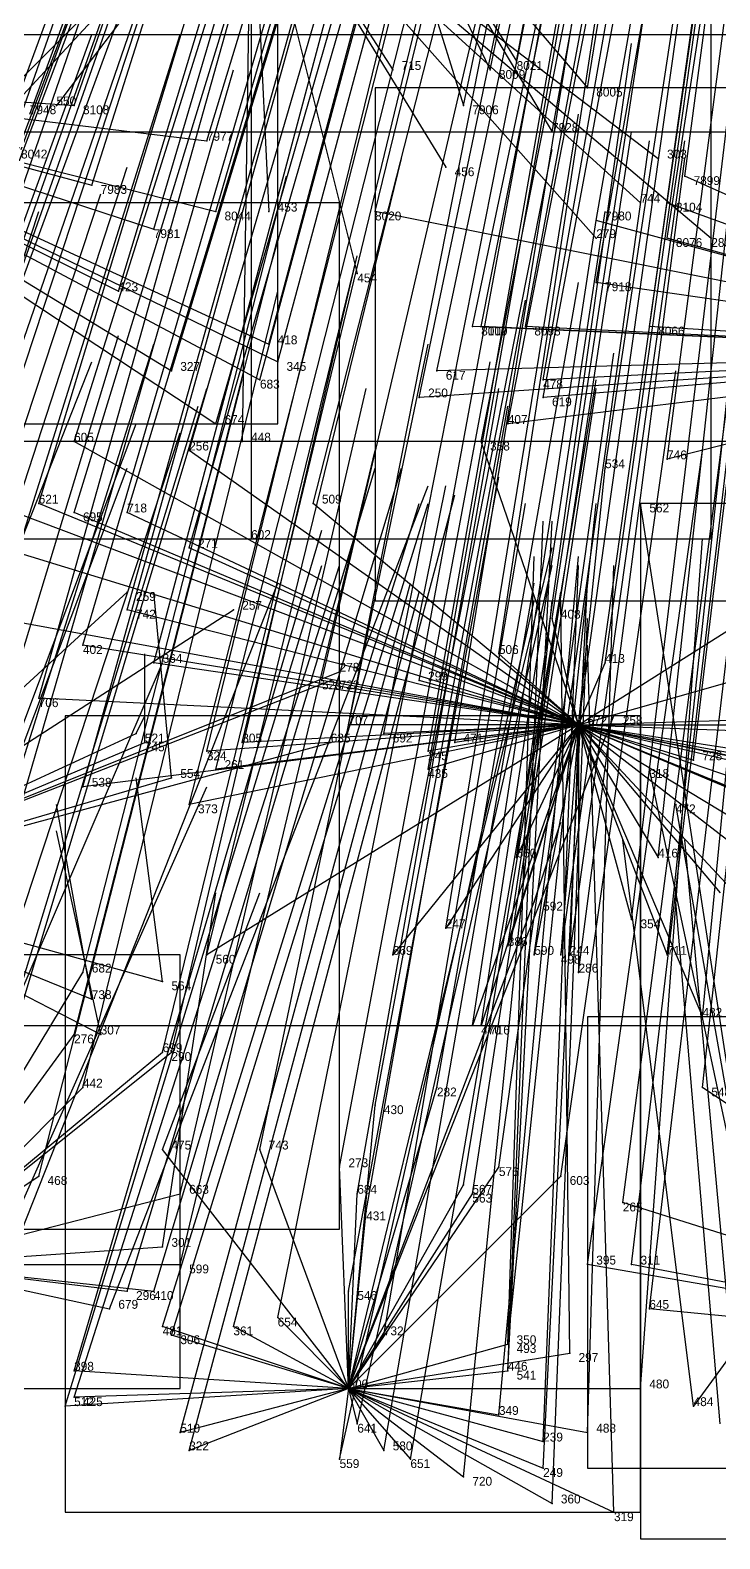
# Model space of a CAD drawing. Extents: x -0.5 to 0.59, y -0.5 to 0.59.
# Drawn here: x -0.122 to -0.044, y -0.499 to -0.3285 of the extents above; entities that cross this region are included whole.
import ezdxf

# ---------------------------------------------------------------- set-up
doc = ezdxf.new("R2010")
doc.units = 0
for name, color, linetype in [('Clients', 3, 'CONTINUOUS'), ('Facilities', 3, 'CONTINUOUS'), ('Facilities_lines', 3, 'CONTINUOUS'), ('Min_max_boxes', 1, 'CONTINUOUS'), ('Normals', 1, 'CONTINUOUS'), ('Source_points', 5, 'CONTINUOUS'), ('Text', 3, 'CONTINUOUS')]:
    doc.layers.add(name, color=color, linetype=linetype)

msp = doc.modelspace()

# ---------------------------------------------------------------- linework, layer by layer
at = {"layer": 'Clients', "color": 5}
for p in [(-0.067, -0.332, -0.847), (-0.081, -0.333, -1.25), (-0.07, -0.333, -0.851), (-0.059, -0.335, -0.851), (-0.119, -0.337, -1.25), (-0.117, -0.337, -0.892), (-0.073, -0.337, -0.862), (-0.102, -0.341, -0.889), (-0.063, -0.34, -0.864), (-0.075, -0.344, -1.25), (-0.051, -0.343, -1.25), (-0.115, -0.346, -0.912), (-0.048, -0.345, -0.871), (-0.101, -0.349, -0.908), (-0.095, -0.349, -1.25), (-0.083, -0.349, -0.898), (-0.053, -0.348, -1.25), (-0.05, -0.348, -0.879), (-0.108, -0.351, -0.919), (-0.058, -0.35, -0.886), (-0.058, -0.352, -1.25), (-0.05, -0.352, -0.89), (-0.045, -0.352, -1.25), (-0.085, -0.356, -1.25), (-0.112, -0.358, -0.938), (-0.058, -0.357, -0.905), (-0.072, -0.362, -0.923), (-0.071, -0.362, -0.923), (-0.066, -0.362, -0.92), (-0.052, -0.362, -0.916), (-0.095, -0.364, -0.94), (-0.094, -0.366, -0.946), (-0.106, -0.367, -0.955), (-0.096, -0.368, -0.951), (-0.076, -0.367, -0.938), (-0.064, -0.368, -0.935), (-0.078, -0.37, -0.944), (-0.064, -0.37, -0.939), (-0.101, -0.373, -0.965), (-0.068, -0.373, -0.947), (-0.117, -0.375, -0.981), (-0.098, -0.375, -1.25), (-0.071, -0.375, -0.954), (-0.104, -0.376, -0.974), (-0.057, -0.378, -0.955), (-0.05, -0.377, -0.951), (-0.121, -0.382, -1.001), (-0.117, -0.383, -1.002), (-0.111, -0.383, -0.996), (-0.09, -0.382, -0.98), (-0.053, -0.382, -1.25), (-0.104, -0.387, -1), (-0.097, -0.386, -1.25), (-0.111, -0.392, -1.25), (-0.111, -0.394, -1.024), (-0.099, -0.394, -1.25), (-0.063, -0.395, -0.999), (-0.116, -0.398, -1.036), (-0.108, -0.4, -1.036), (-0.069, -0.399, -1.012), (-0.057, -0.4, -1.009), (-0.089, -0.402, -1.03), (-0.088, -0.402, -1.25), (-0.087, -0.401, -1.25), (-0.078, -0.402, -1.023), (-0.121, -0.404, -1.055), (-0.086, -0.407, -1.04), (-0.056, -0.406, -1.25), (-0.11, -0.408, -1.25), (-0.109, -0.409, -1.25), (-0.098, -0.409, -1.051), (-0.088, -0.409, -1.25), (-0.082, -0.408, -1.041), (-0.074, -0.409, -1.038), (-0.102, -0.41, -1.058), (-0.077, -0.41, -1.044), (-0.101, -0.412, -1.06), (-0.077, -0.412, -1.049), (-0.052, -0.412, -1.25), (-0.047, -0.411, -1.034), (-0.116, -0.414, -1.074), (-0.106, -0.413, -1.25), (-0.104, -0.416, -1.072), (-0.049, -0.416, -1.25), (-0.067, -0.422, -1.068), (-0.051, -0.422, -1.062), (-0.065, -0.427, -1.25), (-0.054, -0.429, -1.081), (-0.075, -0.43, -1.091), (-0.102, -0.433, -1.113), (-0.081, -0.433, -1.101), (-0.068, -0.432, -1.093), (-0.065, -0.433, -1.094), (-0.062, -0.433, -1.094), (-0.061, -0.433, -1.093), (-0.05, -0.433, -1.089), (-0.116, -0.435, -1.125), (-0.107, -0.436, -1.25), (-0.06, -0.435, -1.097), (-0.115, -0.438, -1.25), (-0.072, -0.441, -1.118), (-0.071, -0.441, -1.117), (-0.046, -0.44, -1.105), (-0.117, -0.442, -1.144), (-0.114, -0.442, -1.25), (-0.107, -0.444, -1.142), (-0.106, -0.444, -1.142), (-0.116, -0.448, -1.157), (-0.076, -0.448, -1.137), (-0.046, -0.448, -1.127), (-0.083, -0.45, -1.144), (-0.107, -0.455, -1.25), (-0.096, -0.455, -1.162), (-0.121, -0.458, -1.184), (-0.087, -0.457, -1.163), (-0.069, -0.457, -1.156), (-0.062, -0.458, -1.156), (-0.105, -0.46, -1.178), (-0.085, -0.46, -1.169), (-0.073, -0.459, -1.162), (-0.072, -0.46, -1.165), (-0.084, -0.462, -1.174), (-0.055, -0.461, -1.161), (-0.107, -0.466, -1.25), (-0.105, -0.468, -1.2), (-0.059, -0.468, -1.179), (-0.054, -0.468, -1.176), (-0.111, -0.471, -1.211), (-0.108, -0.471, -1.209), (-0.086, -0.471, -1.198), (-0.113, -0.473, -1.25), (-0.052, -0.473, -1.189), (-0.107, -0.475, -1.219), (-0.099, -0.475, -1.213), (-0.094, -0.474, -1.209), (-0.106, -0.476, -1.22), (-0.082, -0.476, -1.207), (-0.068, -0.477, -1.205), (-0.068, -0.477, -1.25), (-0.061, -0.478, -1.25), (-0.117, -0.48, -1.235), (-0.068, -0.48, -1.211), (-0.068, -0.48, -1.212), (-0.053, -0.482, -1.212), (-0.118, -0.484, -1.25), (-0.117, -0.483, -1.244), (-0.047, -0.484, -1.25), (-0.069, -0.485, -1.224), (-0.105, -0.487, -1.246), (-0.085, -0.486, -1.25), (-0.059, -0.487, -1.226), (-0.104, -0.489, -1.25), (-0.082, -0.489, -1.239), (-0.064, -0.488, -1.25), (-0.087, -0.49, -1.246), (-0.079, -0.49, -1.25), (-0.064, -0.491, -1.25), (-0.073, -0.492, -1.244), (-0.063, -0.495, -1.246), (-0.056, -0.496, -1.249)]:
    msp.add_point(p, dxfattribs=at)
at = {"layer": 'Facilities', "color": 3}
for p in [(-0.06, -0.407, -1.028), (-0.086, -0.482, -1.224)]:
    msp.add_point(p, dxfattribs=at)
at = {"layer": 'Facilities_lines', "color": 3}
for p, q in [((-0.097, -0.308, -1.25), (-0.135, -0.349, -1.25)), ((-0.097, -0.308, -1.25), (-0.127, -0.338, -1.25)), ((-0.097, -0.308, -1.25), (-0.119, -0.337, -1.25)), ((-0.097, -0.308, -1.25), (-0.098, -0.375, -1.25)), ((-0.097, -0.308, -1.25), (-0.058, -0.352, -1.25)), ((-0.097, -0.308, -1.25), (-0.045, -0.352, -1.25)), ((-0.097, -0.308, -1.25), (-0.051, -0.343, -1.25)), ((-0.097, -0.308, -1.25), (-0.095, -0.349, -1.25)), ((-0.097, -0.308, -1.25), (-0.085, -0.356, -1.25)), ((-0.097, -0.308, -1.25), (-0.075, -0.344, -1.25)), ((-0.097, -0.308, -1.25), (-0.097, -0.386, -1.25)), ((-0.097, -0.308, -1.25), (-0.081, -0.333, -1.25)), ((-0.097, -0.308, -1.25), (-0.053, -0.348, -1.25)), ((-0.082, -0.308, -0.797), (-0.073, -0.337, -0.862)), ((-0.082, -0.308, -0.797), (-0.063, -0.34, -0.864)), ((-0.082, -0.308, -0.797), (-0.059, -0.335, -0.851)), ((-0.082, -0.308, -0.797), (-0.07, -0.333, -0.851)), ((-0.082, -0.308, -0.797), (-0.067, -0.332, -0.847)), ((-0.16, -0.334, -0.925), (-0.101, -0.373, -0.965)), ((-0.16, -0.334, -0.925), (-0.106, -0.367, -0.955)), ((-0.16, -0.334, -0.925), (-0.112, -0.358, -0.938)), ((-0.16, -0.334, -0.925), (-0.108, -0.351, -0.919)), ((-0.16, -0.334, -0.925), (-0.115, -0.346, -0.912)), ((-0.16, -0.334, -0.925), (-0.102, -0.341, -0.889)), ((-0.16, -0.334, -0.925), (-0.096, -0.368, -0.951)), ((-0.16, -0.334, -0.925), (-0.094, -0.366, -0.946)), ((-0.16, -0.334, -0.925), (-0.095, -0.364, -0.94)), ((-0.16, -0.334, -0.925), (-0.101, -0.349, -0.908)), ((-0.16, -0.334, -0.925), (-0.117, -0.337, -0.892)), ((-0.003, -0.365, -0.912), (-0.048, -0.345, -0.871)), ((-0.003, -0.365, -0.912), (-0.083, -0.349, -0.898)), ((-0.003, -0.365, -0.912), (-0.05, -0.348, -0.879)), ((-0.003, -0.365, -0.912), (-0.058, -0.35, -0.886)), ((-0.003, -0.365, -0.912), (-0.05, -0.352, -0.89)), ((-0.003, -0.365, -0.912), (-0.058, -0.357, -0.905)), ((-0.003, -0.365, -0.912), (-0.072, -0.362, -0.923)), ((-0.003, -0.365, -0.912), (-0.071, -0.362, -0.923)), ((-0.003, -0.365, -0.912), (-0.066, -0.362, -0.92)), ((-0.003, -0.365, -0.912), (-0.052, -0.362, -0.916)), ((-0.003, -0.365, -0.912), (-0.078, -0.37, -0.944)), ((-0.003, -0.365, -0.912), (-0.076, -0.367, -0.938)), ((-0.003, -0.365, -0.912), (-0.068, -0.373, -0.947)), ((-0.003, -0.365, -0.912), (-0.064, -0.368, -0.935)), ((-0.003, -0.365, -0.912), (-0.064, -0.37, -0.939)), ((-0.003, -0.365, -0.912), (-0.05, -0.377, -0.951)), ((-0.06, -0.407, -1.028), (-0.117, -0.375, -0.981)), ((-0.06, -0.407, -1.028), (-0.071, -0.375, -0.954)), ((-0.06, -0.407, -1.028), (-0.104, -0.376, -0.974)), ((-0.06, -0.407, -1.028), (-0.137, -0.378, -1.004)), ((-0.06, -0.407, -1.028), (-0.057, -0.378, -0.955)), ((-0.06, -0.407, -1.028), (-0.148, -0.38, -1.019)), ((-0.06, -0.407, -1.028), (-0.121, -0.382, -1.001)), ((-0.06, -0.407, -1.028), (-0.117, -0.383, -1.002)), ((-0.06, -0.407, -1.028), (-0.111, -0.383, -0.996)), ((-0.06, -0.407, -1.028), (-0.09, -0.382, -0.98)), ((-0.039, -0.473, -1.25), (-0.053, -0.382, -1.25)), ((-0.06, -0.407, -1.028), (-0.104, -0.387, -1)), ((-0.147, -0.425, -1.25), (-0.111, -0.392, -1.25)), ((-0.06, -0.407, -1.028), (-0.142, -0.392, -1.042)), ((-0.147, -0.425, -1.25), (-0.099, -0.394, -1.25)), ((-0.06, -0.407, -1.028), (-0.111, -0.394, -1.024)), ((-0.06, -0.407, -1.028), (-0.063, -0.395, -0.999)), ((-0.06, -0.407, -1.028), (-0.041, -0.395, -0.992)), ((-0.06, -0.407, -1.028), (-0.116, -0.398, -1.036)), ((-0.06, -0.407, -1.028), (-0.108, -0.4, -1.036)), ((-0.06, -0.407, -1.028), (-0.069, -0.399, -1.012)), ((-0.06, -0.407, -1.028), (-0.032, -0.399, -1.001)), ((-0.06, -0.407, -1.028), (-0.057, -0.4, -1.009)), ((-0.147, -0.425, -1.25), (-0.087, -0.401, -1.25)), ((-0.147, -0.425, -1.25), (-0.088, -0.402, -1.25)), ((-0.06, -0.407, -1.028), (-0.089, -0.402, -1.03)), ((-0.06, -0.407, -1.028), (-0.078, -0.402, -1.023)), ((-0.06, -0.407, -1.028), (-0.121, -0.404, -1.055)), ((-0.06, -0.407, -1.028), (-0.116, -0.414, -1.074)), ((-0.06, -0.407, -1.028), (-0.104, -0.416, -1.072)), ((-0.06, -0.407, -1.028), (-0.102, -0.41, -1.058)), ((-0.06, -0.407, -1.028), (-0.102, -0.433, -1.113)), ((-0.06, -0.407, -1.028), (-0.101, -0.412, -1.06)), ((-0.06, -0.407, -1.028), (-0.098, -0.409, -1.051)), ((-0.086, -0.482, -1.224), (-0.056, -0.406, -1.25)), ((-0.06, -0.407, -1.028), (-0.086, -0.407, -1.04)), ((-0.06, -0.407, -1.028), (-0.082, -0.408, -1.041)), ((-0.06, -0.407, -1.028), (-0.081, -0.433, -1.101)), ((-0.06, -0.407, -1.028), (-0.077, -0.41, -1.044)), ((-0.06, -0.407, -1.028), (-0.077, -0.412, -1.049)), ((-0.06, -0.407, -1.028), (-0.075, -0.43, -1.091)), ((-0.06, -0.407, -1.028), (-0.074, -0.409, -1.038)), ((-0.06, -0.407, -1.028), (-0.072, -0.441, -1.118)), ((-0.06, -0.407, -1.028), (-0.071, -0.441, -1.117)), ((-0.06, -0.407, -1.028), (-0.068, -0.432, -1.093)), ((-0.06, -0.407, -1.028), (-0.067, -0.422, -1.068)), ((-0.06, -0.407, -1.028), (-0.065, -0.433, -1.094)), ((-0.06, -0.407, -1.028), (-0.062, -0.433, -1.094)), ((-0.06, -0.407, -1.028), (-0.061, -0.433, -1.093)), ((-0.06, -0.407, -1.028), (-0.026, -0.406, -1.016)), ((-0.06, -0.407, -1.028), (-0.029, -0.431, -1.079)), ((-0.06, -0.407, -1.028), (-0.005, -0.409, -1.023)), ((-0.06, -0.407, -1.028), (-0.06, -0.435, -1.097)), ((-0.06, -0.407, -1.028), (-0.011, -0.407, -1.018)), ((-0.06, -0.407, -1.028), (-0.054, -0.429, -1.081)), ((-0.06, -0.407, -1.028), (-0.051, -0.422, -1.062)), ((-0.06, -0.407, -1.028), (-0.046, -0.44, -1.105)), ((-0.06, -0.407, -1.028), (-0.011, -0.417, -1.044)), ((-0.06, -0.407, -1.028), (-0.007, -0.418, -1.046)), ((-0.06, -0.407, -1.028), (-0.013, -0.418, -1.045)), ((-0.06, -0.407, -1.028), (-0.011, -0.416, -1.041)), ((-0.06, -0.407, -1.028), (-0.027, -0.427, -1.069)), ((-0.06, -0.407, -1.028), (-0.015, -0.414, -1.037)), ((-0.06, -0.407, -1.028), (-0.003, -0.431, -1.077)), ((-0.06, -0.407, -1.028), (-0.019, -0.421, -1.054)), ((-0.06, -0.407, -1.028), (-0.007, -0.429, -1.073)), ((-0.06, -0.407, -1.028), (-0.026, -0.421, -1.054)), ((-0.06, -0.407, -1.028), (-0.034, -0.435, -1.092)), ((-0.06, -0.407, -1.028), (-0.05, -0.433, -1.089)), ((-0.06, -0.407, -1.028), (-0.044, -0.426, -1.071)), ((-0.06, -0.407, -1.028), (-0.047, -0.411, -1.034)), ((-0.147, -0.425, -1.25), (-0.11, -0.408, -1.25)), ((-0.147, -0.425, -1.25), (-0.088, -0.409, -1.25)), ((-0.147, -0.425, -1.25), (-0.109, -0.409, -1.25)), ((-0.039, -0.473, -1.25), (-0.052, -0.412, -1.25)), ((-0.147, -0.425, -1.25), (-0.106, -0.413, -1.25)), ((-0.039, -0.473, -1.25), (-0.049, -0.416, -1.25)), ((-0.147, -0.425, -1.25), (-0.114, -0.442, -1.25)), ((-0.147, -0.425, -1.25), (-0.107, -0.436, -1.25)), ((-0.147, -0.425, -1.25), (-0.115, -0.438, -1.25)), ((-0.086, -0.482, -1.224), (-0.065, -0.427, -1.25)), ((-0.136, -0.468, -1.22), (-0.116, -0.435, -1.125)), ((-0.136, -0.468, -1.22), (-0.117, -0.442, -1.144)), ((-0.136, -0.468, -1.22), (-0.106, -0.444, -1.142)), ((-0.136, -0.468, -1.22), (-0.107, -0.444, -1.142)), ((-0.136, -0.468, -1.22), (-0.116, -0.448, -1.157)), ((-0.086, -0.482, -1.224), (-0.076, -0.448, -1.137)), ((-0.001, -0.478, -1.195), (-0.046, -0.448, -1.127)), ((-0.086, -0.482, -1.224), (-0.083, -0.45, -1.144)), ((-0.086, -0.482, -1.224), (-0.107, -0.455, -1.25)), ((-0.086, -0.482, -1.224), (-0.096, -0.455, -1.162)), ((-0.136, -0.468, -1.22), (-0.121, -0.458, -1.184)), ((-0.086, -0.482, -1.224), (-0.087, -0.457, -1.163)), ((-0.086, -0.482, -1.224), (-0.069, -0.457, -1.156)), ((-0.086, -0.482, -1.224), (-0.062, -0.458, -1.156)), ((-0.136, -0.468, -1.22), (-0.105, -0.46, -1.178)), ((-0.086, -0.482, -1.224), (-0.073, -0.459, -1.162)), ((-0.086, -0.482, -1.224), (-0.072, -0.46, -1.165)), ((-0.086, -0.482, -1.224), (-0.085, -0.46, -1.169)), ((-0.086, -0.482, -1.224), (-0.084, -0.462, -1.174)), ((-0.001, -0.478, -1.195), (-0.055, -0.461, -1.161)), ((-0.136, -0.468, -1.22), (-0.107, -0.466, -1.25)), ((-0.136, -0.468, -1.22), (-0.111, -0.471, -1.211)), ((-0.136, -0.468, -1.22), (-0.108, -0.471, -1.209)), ((-0.136, -0.468, -1.22), (-0.105, -0.468, -1.2)), ((-0.136, -0.468, -1.22), (-0.113, -0.473, -1.25)), ((-0.001, -0.478, -1.195), (-0.059, -0.468, -1.179)), ((-0.001, -0.478, -1.195), (-0.054, -0.468, -1.176)), ((-0.086, -0.482, -1.224), (-0.086, -0.471, -1.198)), ((-0.001, -0.478, -1.195), (-0.052, -0.473, -1.189)), ((-0.039, -0.473, -1.25), (-0.047, -0.484, -1.25)), ((-0.086, -0.482, -1.224), (-0.107, -0.475, -1.219)), ((-0.086, -0.482, -1.224), (-0.099, -0.475, -1.213)), ((-0.086, -0.482, -1.224), (-0.094, -0.474, -1.209)), ((-0.086, -0.482, -1.224), (-0.106, -0.476, -1.22)), ((-0.086, -0.482, -1.224), (-0.082, -0.476, -1.207)), ((-0.086, -0.482, -1.224), (-0.068, -0.477, -1.205)), ((-0.086, -0.482, -1.224), (-0.068, -0.477, -1.25)), ((-0.086, -0.482, -1.224), (-0.061, -0.478, -1.25)), ((-0.086, -0.482, -1.224), (-0.117, -0.48, -1.235)), ((-0.086, -0.482, -1.224), (-0.068, -0.48, -1.211)), ((-0.086, -0.482, -1.224), (-0.068, -0.48, -1.212)), ((-0.086, -0.482, -1.224), (-0.118, -0.484, -1.25)), ((-0.086, -0.482, -1.224), (-0.117, -0.483, -1.244)), ((-0.086, -0.482, -1.224), (-0.105, -0.487, -1.246)), ((-0.086, -0.482, -1.224), (-0.104, -0.489, -1.25)), ((-0.086, -0.482, -1.224), (-0.087, -0.49, -1.246)), ((-0.086, -0.482, -1.224), (-0.064, -0.488, -1.25)), ((-0.086, -0.482, -1.224), (-0.064, -0.491, -1.25)), ((-0.086, -0.482, -1.224), (-0.056, -0.496, -1.249)), ((-0.086, -0.482, -1.224), (-0.069, -0.485, -1.224)), ((-0.086, -0.482, -1.224), (-0.063, -0.495, -1.246)), ((-0.086, -0.482, -1.224), (-0.082, -0.489, -1.239)), ((-0.086, -0.482, -1.224), (-0.053, -0.482, -1.212)), ((-0.086, -0.482, -1.224), (-0.059, -0.487, -1.226)), ((-0.086, -0.482, -1.224), (-0.085, -0.486, -1.25)), ((-0.086, -0.482, -1.224), (-0.079, -0.49, -1.25)), ((-0.086, -0.482, -1.224), (-0.073, -0.492, -1.244))]:
    msp.add_line(p, q, dxfattribs=at)
at = {"layer": 'Min_max_boxes', "color": 1}
for p, q in [((-0.045, -0.386, -1.25), (-0.045, -0.249, -1.25)), ((-0.045, -0.386, -1.25), (-0.045, -0.249, -1.25)), ((-0.094, -0.373, -1.027), (-0.094, -0.285, -1.027)), ((-0.094, -0.373, -0.832), (-0.094, -0.285, -0.832)), ((-0.221, -0.329, -1.25), (-0.035, -0.329, -1.25)), ((-0.221, -0.329, -1.25), (-0.035, -0.329, -1.25)), ((0.114, -0.335, -0.983), (-0.083, -0.335, -0.983)), ((-0.083, -0.335, -0.983), (-0.083, -0.393, -0.983)), ((0.114, -0.335, -0.839), (-0.083, -0.335, -0.839)), ((-0.083, -0.335, -0.839), (-0.083, -0.393, -0.839)), ((-0.083, -0.335, -0.983), (-0.083, -0.335, -0.839)), ((-0.164, -0.34, -0.864), (0.02, -0.34, -0.864)), ((-0.164, -0.34, -0.727), (0.02, -0.34, -0.727)), ((-0.087, -0.348, -1.25), (-0.181, -0.348, -1.25)), ((-0.087, -0.348, -1.153), (-0.181, -0.348, -1.153)), ((-0.087, -0.464, -1.25), (-0.087, -0.348, -1.25)), ((-0.087, -0.464, -1.153), (-0.087, -0.348, -1.153)), ((-0.087, -0.348, -1.25), (-0.087, -0.348, -1.153)), ((-0.244, -0.373, -1.027), (-0.094, -0.373, -1.027)), ((-0.244, -0.373, -0.832), (-0.094, -0.373, -0.832)), ((-0.094, -0.373, -1.027), (-0.094, -0.373, -0.832)), ((-0.003, -0.375, -1.118), (-0.148, -0.375, -1.118)), ((-0.003, -0.375, -0.954), (-0.148, -0.375, -0.954)), ((-0.011, -0.382, -1.25), (-0.053, -0.382, -1.25)), ((-0.053, -0.382, -1.25), (-0.053, -0.499, -1.25)), ((-0.011, -0.382, -1.207), (-0.053, -0.382, -1.207)), ((-0.053, -0.382, -1.207), (-0.053, -0.499, -1.207)), ((-0.053, -0.382, -1.25), (-0.053, -0.382, -1.207)), ((-0.158, -0.386, -1.25), (-0.045, -0.386, -1.25)), ((-0.158, -0.386, -1.25), (-0.045, -0.386, -1.25)), ((-0.045, -0.386, -1.25), (-0.045, -0.386, -1.25)), ((-0.083, -0.393, -0.983), (0.114, -0.393, -0.983)), ((-0.083, -0.393, -0.839), (0.114, -0.393, -0.839)), ((-0.083, -0.393, -0.983), (-0.083, -0.393, -0.839)), ((-0.053, -0.406, -1.25), (-0.118, -0.406, -1.25)), ((-0.118, -0.406, -1.25), (-0.118, -0.496, -1.25)), ((-0.053, -0.406, -1.137), (-0.118, -0.406, -1.137)), ((-0.118, -0.406, -1.137), (-0.118, -0.496, -1.137)), ((-0.118, -0.406, -1.25), (-0.118, -0.406, -1.137)), ((-0.053, -0.496, -1.25), (-0.053, -0.406, -1.25)), ((-0.053, -0.496, -1.137), (-0.053, -0.406, -1.137)), ((-0.053, -0.406, -1.25), (-0.053, -0.406, -1.137)), ((-0.105, -0.433, -1.25), (-0.18, -0.433, -1.25)), ((-0.105, -0.433, -1.125), (-0.18, -0.433, -1.125)), ((-0.105, -0.482, -1.25), (-0.105, -0.433, -1.25)), ((-0.105, -0.482, -1.125), (-0.105, -0.433, -1.125)), ((-0.105, -0.433, -1.25), (-0.105, -0.433, -1.125)), ((-0.148, -0.441, -1.118), (-0.003, -0.441, -1.118)), ((-0.148, -0.441, -0.954), (-0.003, -0.441, -0.954)), ((0.034, -0.44, -1.229), (-0.059, -0.44, -1.229)), ((-0.059, -0.44, -1.229), (-0.059, -0.491, -1.229)), ((0.034, -0.44, -1.101), (-0.059, -0.44, -1.101)), ((-0.059, -0.44, -1.101), (-0.059, -0.491, -1.101)), ((-0.059, -0.44, -1.229), (-0.059, -0.44, -1.101)), ((-0.181, -0.464, -1.25), (-0.087, -0.464, -1.25)), ((-0.181, -0.464, -1.153), (-0.087, -0.464, -1.153)), ((-0.087, -0.464, -1.25), (-0.087, -0.464, -1.153)), ((-0.18, -0.482, -1.25), (-0.105, -0.482, -1.25)), ((-0.18, -0.482, -1.125), (-0.105, -0.482, -1.125)), ((-0.105, -0.482, -1.25), (-0.105, -0.482, -1.125)), ((-0.059, -0.491, -1.229), (0.034, -0.491, -1.229)), ((-0.059, -0.491, -1.101), (0.034, -0.491, -1.101)), ((-0.059, -0.491, -1.229), (-0.059, -0.491, -1.101)), ((-0.118, -0.496, -1.25), (-0.053, -0.496, -1.25)), ((-0.118, -0.496, -1.137), (-0.053, -0.496, -1.137)), ((-0.118, -0.496, -1.25), (-0.118, -0.496, -1.137)), ((-0.053, -0.496, -1.25), (-0.053, -0.496, -1.137)), ((-0.053, -0.499, -1.25), (-0.011, -0.499, -1.25)), ((-0.053, -0.499, -1.207), (-0.011, -0.499, -1.207)), ((-0.053, -0.499, -1.25), (-0.053, -0.499, -1.207))]:
    msp.add_line(p, q, dxfattribs=at)
at = {"layer": 'Normals', "color": 1}
for p, q in [((-0.07, -0.333, -0.851), (-0.051, -0.242, -0.888)), ((-0.067, -0.332, -0.847), (-0.05, -0.241, -0.884)), ((-0.059, -0.335, -0.851), (-0.044, -0.243, -0.888)), ((-0.073, -0.337, -0.862), (-0.054, -0.246, -0.9)), ((-0.063, -0.34, -0.864), (-0.046, -0.248, -0.901)), ((-0.122, -0.338, -0.897), (-0.09, -0.25, -0.934)), ((-0.117, -0.337, -0.892), (-0.086, -0.249, -0.929)), ((-0.102, -0.341, -0.889), (-0.075, -0.252, -0.927)), ((-0.048, -0.345, -0.871), (-0.036, -0.254, -0.91)), ((-0.123, -0.342, -0.91), (-0.091, -0.255, -0.947)), ((-0.05, -0.348, -0.879), (-0.037, -0.257, -0.917)), ((-0.127, -0.346, -0.92), (-0.095, -0.259, -0.958)), ((-0.115, -0.346, -0.912), (-0.087, -0.258, -0.95)), ((-0.083, -0.349, -0.898), (-0.061, -0.259, -0.936)), ((-0.058, -0.35, -0.886), (-0.042, -0.258, -0.924)), ((-0.101, -0.349, -0.908), (-0.075, -0.26, -0.946)), ((-0.05, -0.352, -0.89), (-0.036, -0.261, -0.928)), ((-0.108, -0.351, -0.919), (-0.082, -0.263, -0.957)), ((-0.058, -0.357, -0.905), (-0.042, -0.266, -0.942)), ((-0.112, -0.358, -0.938), (-0.085, -0.269, -0.975)), ((-0.071, -0.362, -0.923), (-0.053, -0.271, -0.961)), ((-0.066, -0.362, -0.92), (-0.049, -0.271, -0.957)), ((-0.052, -0.362, -0.916), (-0.039, -0.27, -0.952)), ((-0.072, -0.362, -0.923), (-0.053, -0.272, -0.961)), ((-0.095, -0.364, -0.94), (-0.071, -0.274, -0.978)), ((-0.094, -0.366, -0.946), (-0.07, -0.277, -0.984)), ((-0.076, -0.367, -0.938), (-0.057, -0.277, -0.975)), ((-0.064, -0.368, -0.935), (-0.048, -0.277, -0.972)), ((-0.127, -0.367, -0.97), (-0.096, -0.279, -1.007)), ((-0.106, -0.367, -0.955), (-0.079, -0.278, -0.992)), ((-0.096, -0.368, -0.951), (-0.072, -0.279, -0.989)), ((-0.078, -0.37, -0.944), (-0.059, -0.279, -0.981)), ((-0.064, -0.37, -0.939), (-0.047, -0.279, -0.976)), ((-0.127, -0.368, -0.973), (-0.095, -0.281, -1.01)), ((-0.068, -0.373, -0.947), (-0.05, -0.281, -0.984)), ((-0.101, -0.373, -0.965), (-0.075, -0.283, -1.002)), ((-0.071, -0.375, -0.954), (-0.053, -0.284, -0.991)), ((-0.117, -0.375, -0.981), (-0.089, -0.286, -1.019)), ((-0.057, -0.378, -0.955), (-0.043, -0.286, -0.992)), ((-0.05, -0.377, -0.951), (-0.038, -0.285, -0.988)), ((-0.104, -0.376, -0.974), (-0.078, -0.287, -1.012)), ((-0.137, -0.378, -1.004), (-0.104, -0.291, -1.042)), ((-0.121, -0.382, -1.001), (-0.094, -0.293, -1.038)), ((-0.09, -0.382, -0.98), (-0.067, -0.292, -1.017)), ((-0.111, -0.383, -0.996), (-0.084, -0.294, -1.033)), ((-0.117, -0.383, -1.002), (-0.09, -0.295, -1.039)), ((-0.104, -0.387, -1), (-0.078, -0.297, -1.038)), ((-0.063, -0.395, -0.999), (-0.049, -0.303, -1.036)), ((-0.142, -0.392, -1.042), (-0.111, -0.304, -1.079)), ((-0.111, -0.394, -1.024), (-0.086, -0.305, -1.061)), ((-0.069, -0.399, -1.012), (-0.055, -0.307, -1.049)), ((-0.057, -0.4, -1.009), (-0.044, -0.308, -1.046)), ((-0.14, -0.396, -1.051), (-0.11, -0.309, -1.088)), ((-0.116, -0.398, -1.036), (-0.09, -0.309, -1.074)), ((-0.108, -0.4, -1.036), (-0.084, -0.31, -1.072)), ((-0.078, -0.402, -1.023), (-0.061, -0.31, -1.06)), ((-0.089, -0.402, -1.03), (-0.068, -0.312, -1.067)), ((-0.136, -0.402, -1.062), (-0.106, -0.315, -1.099)), ((-0.121, -0.404, -1.055), (-0.096, -0.315, -1.092)), ((-0.06, -0.407, -1.028), (-0.047, -0.315, -1.066)), ((-0.135, -0.404, -1.065), (-0.106, -0.316, -1.102)), ((-0.086, -0.407, -1.04), (-0.068, -0.316, -1.077)), ((-0.082, -0.408, -1.041), (-0.064, -0.317, -1.078)), ((-0.074, -0.409, -1.038), (-0.059, -0.317, -1.076)), ((-0.098, -0.409, -1.051), (-0.076, -0.318, -1.087)), ((-0.147, -0.406, -1.078), (-0.114, -0.319, -1.115)), ((-0.102, -0.41, -1.058), (-0.08, -0.32, -1.094)), ((-0.077, -0.41, -1.044), (-0.061, -0.319, -1.082)), ((-0.047, -0.411, -1.034), (-0.036, -0.319, -1.072)), ((-0.143, -0.409, -1.084), (-0.112, -0.322, -1.121)), ((-0.101, -0.412, -1.06), (-0.078, -0.321, -1.096)), ((-0.077, -0.412, -1.049), (-0.061, -0.321, -1.087)), ((-0.116, -0.414, -1.074), (-0.091, -0.324, -1.11)), ((-0.104, -0.416, -1.072), (-0.081, -0.326, -1.109)), ((-0.147, -0.417, -1.105), (-0.115, -0.329, -1.142)), ((-0.133, -0.418, -1.096), (-0.105, -0.329, -1.133)), ((-0.067, -0.422, -1.068), (-0.054, -0.33, -1.106)), ((-0.051, -0.422, -1.062), (-0.041, -0.33, -1.1)), ((-0.125, -0.423, -1.102), (-0.099, -0.333, -1.139)), ((-0.081, -0.333, -1.25), (-0.081, -0.333, -1.15)), ((-0.119, -0.337, -1.25), (-0.119, -0.337, -1.15)), ((-0.054, -0.429, -1.081), (-0.043, -0.337, -1.119)), ((-0.075, -0.43, -1.091), (-0.06, -0.338, -1.128)), ((-0.068, -0.432, -1.093), (-0.054, -0.34, -1.13)), ((-0.065, -0.433, -1.094), (-0.052, -0.341, -1.131)), ((-0.062, -0.433, -1.094), (-0.049, -0.341, -1.131)), ((-0.061, -0.433, -1.093), (-0.048, -0.341, -1.13)), ((-0.05, -0.433, -1.089), (-0.04, -0.34, -1.126)), ((-0.081, -0.433, -1.101), (-0.063, -0.342, -1.139)), ((-0.14, -0.433, -1.137), (-0.111, -0.344, -1.174)), ((-0.102, -0.433, -1.113), (-0.08, -0.343, -1.15)), ((-0.075, -0.344, -1.25), (-0.075, -0.344, -1.15)), ((-0.06, -0.435, -1.097), (-0.048, -0.343, -1.134)), ((-0.051, -0.343, -1.25), (-0.051, -0.343, -1.15)), ((-0.116, -0.435, -1.125), (-0.093, -0.345, -1.162)), ((-0.143, -0.435, -1.145), (-0.114, -0.347, -1.182)), ((-0.046, -0.44, -1.105), (-0.037, -0.347, -1.142)), ((-0.15, -0.437, -1.155), (-0.121, -0.349, -1.193)), ((-0.095, -0.349, -1.25), (-0.095, -0.349, -1.15)), ((-0.071, -0.441, -1.117), (-0.057, -0.349, -1.154)), ((-0.053, -0.348, -1.25), (-0.053, -0.348, -1.15)), ((-0.072, -0.441, -1.118), (-0.058, -0.35, -1.155)), ((-0.117, -0.442, -1.144), (-0.094, -0.352, -1.181)), ((-0.058, -0.352, -1.25), (-0.058, -0.352, -1.15)), ((-0.045, -0.352, -1.25), (-0.045, -0.352, -1.15)), ((-0.107, -0.444, -1.142), (-0.085, -0.354, -1.179)), ((-0.106, -0.444, -1.142), (-0.085, -0.354, -1.18)), ((-0.085, -0.356, -1.25), (-0.085, -0.356, -1.15)), ((-0.046, -0.448, -1.127), (-0.036, -0.356, -1.164)), ((-0.116, -0.448, -1.157), (-0.094, -0.358, -1.194)), ((-0.076, -0.448, -1.137), (-0.06, -0.357, -1.174)), ((-0.083, -0.45, -1.144), (-0.066, -0.359, -1.181)), ((-0.139, -0.452, -1.182), (-0.112, -0.363, -1.218)), ((-0.136, -0.453, -1.182), (-0.108, -0.364, -1.219)), ((-0.096, -0.455, -1.162), (-0.077, -0.364, -1.2)), ((-0.151, -0.457, -1.204), (-0.115, -0.366, -1.225)), ((-0.087, -0.457, -1.163), (-0.07, -0.366, -1.2)), ((-0.069, -0.457, -1.156), (-0.056, -0.365, -1.193)), ((-0.121, -0.458, -1.184), (-0.098, -0.368, -1.222)), ((-0.073, -0.459, -1.162), (-0.058, -0.368, -1.2)), ((-0.062, -0.458, -1.156), (-0.049, -0.367, -1.194)), ((-0.129, -0.459, -1.193), (-0.102, -0.369, -1.225)), ((-0.105, -0.46, -1.178), (-0.084, -0.369, -1.216)), ((-0.085, -0.46, -1.169), (-0.069, -0.369, -1.207)), ((-0.072, -0.46, -1.165), (-0.058, -0.369, -1.203)), ((-0.055, -0.461, -1.161), (-0.043, -0.369, -1.199)), ((-0.132, -0.466, -1.21), (-0.103, -0.371, -1.225)), ((-0.084, -0.462, -1.174), (-0.068, -0.371, -1.211)), ((-0.145, -0.466, -1.221), (-0.11, -0.373, -1.224)), ((-0.136, -0.468, -1.22), (-0.105, -0.374, -1.227)), ((-0.098, -0.375, -1.25), (-0.098, -0.375, -1.15)), ((-0.054, -0.468, -1.176), (-0.043, -0.375, -1.213)), ((-0.105, -0.468, -1.2), (-0.083, -0.376, -1.231)), ((-0.059, -0.468, -1.179), (-0.046, -0.376, -1.216)), ((-0.146, -0.471, -1.232), (-0.111, -0.378, -1.222)), ((-0.111, -0.471, -1.211), (-0.083, -0.378, -1.234)), ((-0.108, -0.471, -1.209), (-0.08, -0.378, -1.231)), ((-0.113, -0.473, -1.25), (-0.077, -0.38, -1.242)), ((-0.094, -0.474, -1.209), (-0.075, -0.38, -1.237)), ((-0.086, -0.471, -1.198), (-0.069, -0.379, -1.231)), ((-0.052, -0.473, -1.189), (-0.041, -0.38, -1.224)), ((-0.099, -0.475, -1.213), (-0.074, -0.381, -1.236)), ((-0.107, -0.475, -1.219), (-0.078, -0.382, -1.237)), ((-0.106, -0.476, -1.22), (-0.077, -0.382, -1.238)), ((-0.082, -0.476, -1.207), (-0.066, -0.382, -1.239)), ((-0.068, -0.477, -1.205), (-0.058, -0.382, -1.235)), ((-0.053, -0.382, -1.25), (-0.053, -0.382, -1.15)), ((-0.117, -0.48, -1.235), (-0.089, -0.385, -1.247)), ((-0.068, -0.48, -1.211), (-0.063, -0.384, -1.238)), ((-0.068, -0.48, -1.212), (-0.064, -0.384, -1.239)), ((-0.097, -0.386, -1.25), (-0.097, -0.386, -1.15)), ((-0.086, -0.482, -1.224), (-0.063, -0.387, -1.244)), ((-0.053, -0.482, -1.212), (-0.046, -0.386, -1.238)), ((-0.069, -0.485, -1.224), (-0.06, -0.388, -1.246)), ((-0.068, -0.477, -1.25), (-0.065, -0.388, -1.204)), ((-0.118, -0.484, -1.25), (-0.089, -0.389, -1.26)), ((-0.117, -0.483, -1.244), (-0.087, -0.389, -1.252)), ((-0.085, -0.486, -1.25), (-0.063, -0.389, -1.253)), ((-0.064, -0.488, -1.25), (-0.06, -0.389, -1.237)), ((-0.059, -0.487, -1.226), (-0.056, -0.389, -1.248)), ((-0.13, -0.482, -1.248), (-0.094, -0.391, -1.228)), ((-0.111, -0.392, -1.25), (-0.111, -0.392, -1.15)), ((-0.106, -0.413, -1.25), (-0.108, -0.392, -1.152)), ((-0.105, -0.487, -1.246), (-0.079, -0.391, -1.253)), ((-0.104, -0.489, -1.25), (-0.078, -0.392, -1.257)), ((-0.082, -0.489, -1.239), (-0.065, -0.391, -1.25)), ((-0.079, -0.49, -1.25), (-0.062, -0.392, -1.25)), ((-0.064, -0.491, -1.25), (-0.059, -0.391, -1.253)), ((-0.087, -0.49, -1.246), (-0.065, -0.393, -1.248)), ((-0.073, -0.492, -1.244), (-0.063, -0.393, -1.253)), ((-0.061, -0.478, -1.25), (-0.062, -0.393, -1.197)), ((-0.099, -0.394, -1.25), (-0.099, -0.394, -1.15)), ((-0.063, -0.495, -1.246), (-0.059, -0.395, -1.251)), ((-0.056, -0.496, -1.249), (-0.059, -0.398, -1.233)), ((-0.141, -0.479, -1.249), (-0.107, -0.4, -1.199)), ((-0.109, -0.409, -1.25), (-0.109, -0.399, -1.151)), ((-0.088, -0.402, -1.25), (-0.088, -0.402, -1.15)), ((-0.087, -0.401, -1.25), (-0.087, -0.401, -1.15)), ((-0.11, -0.408, -1.25), (-0.109, -0.406, -1.15)), ((-0.056, -0.406, -1.25), (-0.056, -0.406, -1.15)), ((-0.088, -0.409, -1.25), (-0.088, -0.409, -1.15)), ((-0.052, -0.412, -1.25), (-0.052, -0.412, -1.15)), ((-0.126, -0.468, -1.25), (-0.102, -0.414, -1.169)), ((-0.107, -0.436, -1.25), (-0.11, -0.413, -1.153)), ((-0.115, -0.438, -1.25), (-0.119, -0.416, -1.152)), ((-0.049, -0.416, -1.25), (-0.049, -0.416, -1.15)), ((-0.114, -0.442, -1.25), (-0.119, -0.419, -1.153)), ((-0.065, -0.427, -1.25), (-0.062, -0.418, -1.15)), ((-0.047, -0.484, -1.25), (-0.055, -0.42, -1.173)), ((-0.041, -0.496, -1.25), (-0.048, -0.42, -1.185)), ((-0.107, -0.466, -1.25), (-0.101, -0.426, -1.158)), ((-0.107, -0.455, -1.25), (-0.096, -0.426, -1.155)), ((-0.044, -0.486, -1.25), (-0.049, -0.427, -1.17))]:
    msp.add_line(p, q, dxfattribs=at)
at = {"layer": 'Source_points', "color": 5}
for p in [(-0.067, -0.332, -0.847), (-0.081, -0.333, -1.25), (-0.07, -0.333, -0.851), (-0.059, -0.335, -0.851), (-0.119, -0.337, -1.25), (-0.117, -0.337, -0.892), (-0.073, -0.337, -0.862), (-0.102, -0.341, -0.889), (-0.063, -0.34, -0.864), (-0.075, -0.344, -1.25), (-0.051, -0.343, -1.25), (-0.115, -0.346, -0.912), (-0.048, -0.345, -0.871), (-0.101, -0.349, -0.908), (-0.095, -0.349, -1.25), (-0.083, -0.349, -0.898), (-0.053, -0.348, -1.25), (-0.05, -0.348, -0.879), (-0.108, -0.351, -0.919), (-0.058, -0.35, -0.886), (-0.058, -0.352, -1.25), (-0.05, -0.352, -0.89), (-0.045, -0.352, -1.25), (-0.085, -0.356, -1.25), (-0.112, -0.358, -0.938), (-0.058, -0.357, -0.905), (-0.072, -0.362, -0.923), (-0.071, -0.362, -0.923), (-0.066, -0.362, -0.92), (-0.052, -0.362, -0.916), (-0.095, -0.364, -0.94), (-0.094, -0.366, -0.946), (-0.106, -0.367, -0.955), (-0.096, -0.368, -0.951), (-0.076, -0.367, -0.938), (-0.064, -0.368, -0.935), (-0.078, -0.37, -0.944), (-0.064, -0.37, -0.939), (-0.101, -0.373, -0.965), (-0.068, -0.373, -0.947), (-0.117, -0.375, -0.981), (-0.098, -0.375, -1.25), (-0.071, -0.375, -0.954), (-0.104, -0.376, -0.974), (-0.057, -0.378, -0.955), (-0.05, -0.377, -0.951), (-0.121, -0.382, -1.001), (-0.117, -0.383, -1.002), (-0.111, -0.383, -0.996), (-0.09, -0.382, -0.98), (-0.053, -0.382, -1.25), (-0.104, -0.387, -1), (-0.097, -0.386, -1.25), (-0.111, -0.392, -1.25), (-0.111, -0.394, -1.024), (-0.099, -0.394, -1.25), (-0.063, -0.395, -0.999), (-0.116, -0.398, -1.036), (-0.108, -0.4, -1.036), (-0.069, -0.399, -1.012), (-0.057, -0.4, -1.009), (-0.089, -0.402, -1.03), (-0.088, -0.402, -1.25), (-0.087, -0.401, -1.25), (-0.078, -0.402, -1.023), (-0.121, -0.404, -1.055), (-0.086, -0.407, -1.04), (-0.06, -0.407, -1.028), (-0.056, -0.406, -1.25), (-0.11, -0.408, -1.25), (-0.109, -0.409, -1.25), (-0.098, -0.409, -1.051), (-0.088, -0.409, -1.25), (-0.082, -0.408, -1.041), (-0.074, -0.409, -1.038), (-0.102, -0.41, -1.058), (-0.077, -0.41, -1.044), (-0.101, -0.412, -1.06), (-0.077, -0.412, -1.049), (-0.052, -0.412, -1.25), (-0.047, -0.411, -1.034), (-0.116, -0.414, -1.074), (-0.106, -0.413, -1.25), (-0.104, -0.416, -1.072), (-0.049, -0.416, -1.25), (-0.067, -0.422, -1.068), (-0.051, -0.422, -1.062), (-0.065, -0.427, -1.25), (-0.054, -0.429, -1.081), (-0.075, -0.43, -1.091), (-0.102, -0.433, -1.113), (-0.081, -0.433, -1.101), (-0.068, -0.432, -1.093), (-0.065, -0.433, -1.094), (-0.062, -0.433, -1.094), (-0.061, -0.433, -1.093), (-0.05, -0.433, -1.089), (-0.116, -0.435, -1.125), (-0.107, -0.436, -1.25), (-0.06, -0.435, -1.097), (-0.115, -0.438, -1.25), (-0.072, -0.441, -1.118), (-0.071, -0.441, -1.117), (-0.046, -0.44, -1.105), (-0.117, -0.442, -1.144), (-0.114, -0.442, -1.25), (-0.107, -0.444, -1.142), (-0.106, -0.444, -1.142), (-0.116, -0.448, -1.157), (-0.076, -0.448, -1.137), (-0.046, -0.448, -1.127), (-0.083, -0.45, -1.144), (-0.107, -0.455, -1.25), (-0.096, -0.455, -1.162), (-0.121, -0.458, -1.184), (-0.087, -0.457, -1.163), (-0.069, -0.457, -1.156), (-0.062, -0.458, -1.156), (-0.105, -0.46, -1.178), (-0.085, -0.46, -1.169), (-0.073, -0.459, -1.162), (-0.072, -0.46, -1.165), (-0.084, -0.462, -1.174), (-0.055, -0.461, -1.161), (-0.107, -0.466, -1.25), (-0.105, -0.468, -1.2), (-0.059, -0.468, -1.179), (-0.054, -0.468, -1.176), (-0.111, -0.471, -1.211), (-0.108, -0.471, -1.209), (-0.086, -0.471, -1.198), (-0.113, -0.473, -1.25), (-0.052, -0.473, -1.189), (-0.107, -0.475, -1.219), (-0.099, -0.475, -1.213), (-0.094, -0.474, -1.209), (-0.106, -0.476, -1.22), (-0.082, -0.476, -1.207), (-0.068, -0.477, -1.25), (-0.068, -0.477, -1.205), (-0.061, -0.478, -1.25), (-0.117, -0.48, -1.235), (-0.068, -0.48, -1.211), (-0.068, -0.48, -1.212), (-0.086, -0.482, -1.224), (-0.053, -0.482, -1.212), (-0.118, -0.484, -1.25), (-0.117, -0.483, -1.244), (-0.047, -0.484, -1.25), (-0.069, -0.485, -1.224), (-0.105, -0.487, -1.246), (-0.085, -0.486, -1.25), (-0.059, -0.487, -1.226), (-0.104, -0.489, -1.25), (-0.082, -0.489, -1.239), (-0.064, -0.488, -1.25), (-0.087, -0.49, -1.246), (-0.079, -0.49, -1.25), (-0.064, -0.491, -1.25), (-0.073, -0.492, -1.244), (-0.063, -0.495, -1.246), (-0.056, -0.496, -1.249)]:
    msp.add_point(p, dxfattribs=at)

# ---------------------------------------------------------------- texts
at = {"layer": 'Text', "color": 3}
for s, p in [('715', (-0.08, -0.333, -1.25)), ('8021', (-0.067, -0.333, -0.847)), ('8009', (-0.069, -0.334, -0.851)), ('8005', (-0.058, -0.336, -0.851)), ('7948', (-0.122, -0.338, -0.897)), ('550', (-0.119, -0.337, -1.25)), ('8108', (-0.116, -0.338, -0.892)), ('7906', (-0.072, -0.338, -0.862)), ('7928', (-0.063, -0.34, -0.864)), ('7977', (-0.102, -0.341, -0.889)), ('8042', (-0.123, -0.343, -0.91)), ('303', (-0.05, -0.343, -1.25)), ('456', (-0.074, -0.345, -1.25)), ('7983', (-0.114, -0.347, -0.912)), ('7899', (-0.047, -0.346, -0.871)), ('744', (-0.053, -0.348, -1.25)), ('8044', (-0.1, -0.35, -0.908)), ('453', (-0.094, -0.349, -1.25)), ('8020', (-0.083, -0.35, -0.898)), ('7980', (-0.057, -0.35, -0.886)), ('8104', (-0.049, -0.349, -0.879)), ('7981', (-0.108, -0.352, -0.919)), ('279', (-0.058, -0.352, -1.25)), ('8076', (-0.049, -0.353, -0.89)), ('283', (-0.045, -0.353, -1.25)), ('454', (-0.085, -0.357, -1.25)), ('423', (-0.112, -0.358, -0.938)), ('7918', (-0.057, -0.358, -0.905)), ('418', (-0.094, -0.364, -0.94)), ('8019', (-0.071, -0.363, -0.923)), ('8107', (-0.071, -0.363, -0.923)), ('8098', (-0.065, -0.363, -0.92)), ('8066', (-0.051, -0.363, -0.916)), ('327', (-0.105, -0.367, -0.955)), ('345', (-0.093, -0.367, -0.946)), ('683', (-0.096, -0.369, -0.951)), ('617', (-0.075, -0.368, -0.938)), ('478', (-0.064, -0.369, -0.935)), ('250', (-0.077, -0.37, -0.944)), ('619', (-0.063, -0.371, -0.939)), ('674', (-0.1, -0.373, -0.965)), ('407', (-0.068, -0.373, -0.947)), ('605', (-0.117, -0.375, -0.981)), ('256', (-0.104, -0.376, -0.974)), ('448', (-0.097, -0.375, -1.25)), ('358', (-0.07, -0.376, -0.954)), ('746', (-0.05, -0.377, -0.951)), ('534', (-0.057, -0.378, -0.955)), ('621', (-0.121, -0.382, -1.001)), ('509', (-0.089, -0.382, -0.98)), ('695', (-0.116, -0.384, -1.002)), ('718', (-0.111, -0.383, -0.996)), ('562', (-0.052, -0.383, -1.25)), ('602', (-0.097, -0.386, -1.25)), ('271', (-0.103, -0.387, -1)), ('259', (-0.11, -0.393, -1.25)), ('257', (-0.098, -0.394, -1.25)), ('742', (-0.11, -0.395, -1.024)), ('408', (-0.062, -0.395, -0.999)), ('402', (-0.116, -0.399, -1.036)), ('506', (-0.069, -0.399, -1.012)), ('364', (-0.107, -0.4, -1.036)), ('278', (-0.087, -0.401, -1.25)), ('413', (-0.057, -0.4, -1.009)), ('523', (-0.089, -0.403, -1.03)), ('722', (-0.087, -0.403, -1.25)), ('299', (-0.077, -0.402, -1.023)), ('706', (-0.121, -0.405, -1.055)), ('707', (-0.086, -0.407, -1.04)), ('672', (-0.059, -0.407, -1.028)), ('258', (-0.055, -0.407, -1.25)), ('521', (-0.109, -0.409, -1.25)), ('745', (-0.109, -0.41, -1.25)), ('305', (-0.098, -0.409, -1.051)), ('635', (-0.088, -0.409, -1.25)), ('692', (-0.081, -0.409, -1.041)), ('471', (-0.073, -0.409, -1.038)), ('324', (-0.102, -0.411, -1.058)), ('245', (-0.077, -0.411, -1.044)), ('728', (-0.046, -0.411, -1.034)), ('554', (-0.105, -0.413, -1.25)), ('261', (-0.1, -0.412, -1.06)), ('435', (-0.077, -0.413, -1.049)), ('318', (-0.052, -0.413, -1.25)), ('538', (-0.115, -0.414, -1.074)), ('373', (-0.103, -0.417, -1.072)), ('472', (-0.049, -0.417, -1.25)), ('660', (-0.067, -0.422, -1.068)), ('416', (-0.051, -0.422, -1.062)), ('592', (-0.064, -0.428, -1.25)), ('247', (-0.075, -0.43, -1.091)), ('354', (-0.053, -0.43, -1.081)), ('386', (-0.068, -0.432, -1.093)), ('560', (-0.101, -0.434, -1.113)), ('669', (-0.081, -0.433, -1.101)), ('590', (-0.065, -0.433, -1.094)), ('498', (-0.062, -0.434, -1.094)), ('244', (-0.061, -0.433, -1.093)), ('711', (-0.05, -0.433, -1.089)), ('682', (-0.115, -0.435, -1.125)), ('286', (-0.06, -0.435, -1.097)), ('564', (-0.106, -0.437, -1.25)), ('738', (-0.115, -0.438, -1.25)), ('482', (-0.046, -0.44, -1.105)), ('307', (-0.114, -0.442, -1.25)), ('470', (-0.071, -0.442, -1.118)), ('716', (-0.07, -0.442, -1.117)), ('276', (-0.117, -0.443, -1.144)), ('699', (-0.107, -0.444, -1.142)), ('290', (-0.106, -0.445, -1.142)), ('442', (-0.116, -0.448, -1.157)), ('282', (-0.076, -0.449, -1.137)), ('548', (-0.045, -0.449, -1.127)), ('430', (-0.082, -0.451, -1.144)), ('475', (-0.106, -0.455, -1.25)), ('743', (-0.095, -0.455, -1.162)), ('273', (-0.086, -0.457, -1.163)), ('468', (-0.12, -0.459, -1.184)), ('576', (-0.069, -0.458, -1.156)), ('603', (-0.061, -0.459, -1.156)), ('663', (-0.104, -0.46, -1.178)), ('684', (-0.085, -0.46, -1.169)), ('567', (-0.072, -0.46, -1.162)), ('563', (-0.072, -0.461, -1.165)), ('431', (-0.084, -0.463, -1.174)), ('265', (-0.055, -0.462, -1.161)), ('301', (-0.106, -0.466, -1.25)), ('395', (-0.058, -0.468, -1.179)), ('311', (-0.053, -0.468, -1.176)), ('599', (-0.104, -0.469, -1.2)), ('679', (-0.112, -0.473, -1.25)), ('296', (-0.11, -0.472, -1.211)), ('410', (-0.108, -0.472, -1.209)), ('546', (-0.085, -0.472, -1.198)), ('645', (-0.052, -0.473, -1.189)), ('654', (-0.094, -0.475, -1.209)), ('481', (-0.107, -0.476, -1.219)), ('361', (-0.099, -0.476, -1.213)), ('732', (-0.082, -0.476, -1.207)), ('306', (-0.105, -0.477, -1.22)), ('493', (-0.067, -0.478, -1.205)), ('350', (-0.067, -0.477, -1.25)), ('398', (-0.117, -0.48, -1.235)), ('446', (-0.068, -0.48, -1.211)), ('297', (-0.06, -0.479, -1.25)), ('541', (-0.067, -0.481, -1.212)), ('600', (-0.086, -0.482, -1.224)), ('480', (-0.052, -0.482, -1.212)), ('512', (-0.117, -0.484, -1.25)), ('425', (-0.116, -0.484, -1.244)), ('349', (-0.069, -0.485, -1.224)), ('484', (-0.047, -0.484, -1.25)), ('510', (-0.105, -0.487, -1.246)), ('641', (-0.085, -0.487, -1.25)), ('239', (-0.064, -0.488, -1.25)), ('488', (-0.058, -0.487, -1.226)), ('322', (-0.104, -0.489, -1.25)), ('580', (-0.081, -0.489, -1.239)), ('559', (-0.087, -0.491, -1.246)), ('651', (-0.079, -0.491, -1.25)), ('249', (-0.064, -0.492, -1.25)), ('720', (-0.072, -0.493, -1.244)), ('360', (-0.062, -0.495, -1.246)), ('319', (-0.056, -0.497, -1.249))]:
    msp.add_text(s, height=0.001, dxfattribs=at).set_placement(p)

doc.saveas('drawing.dxf')
